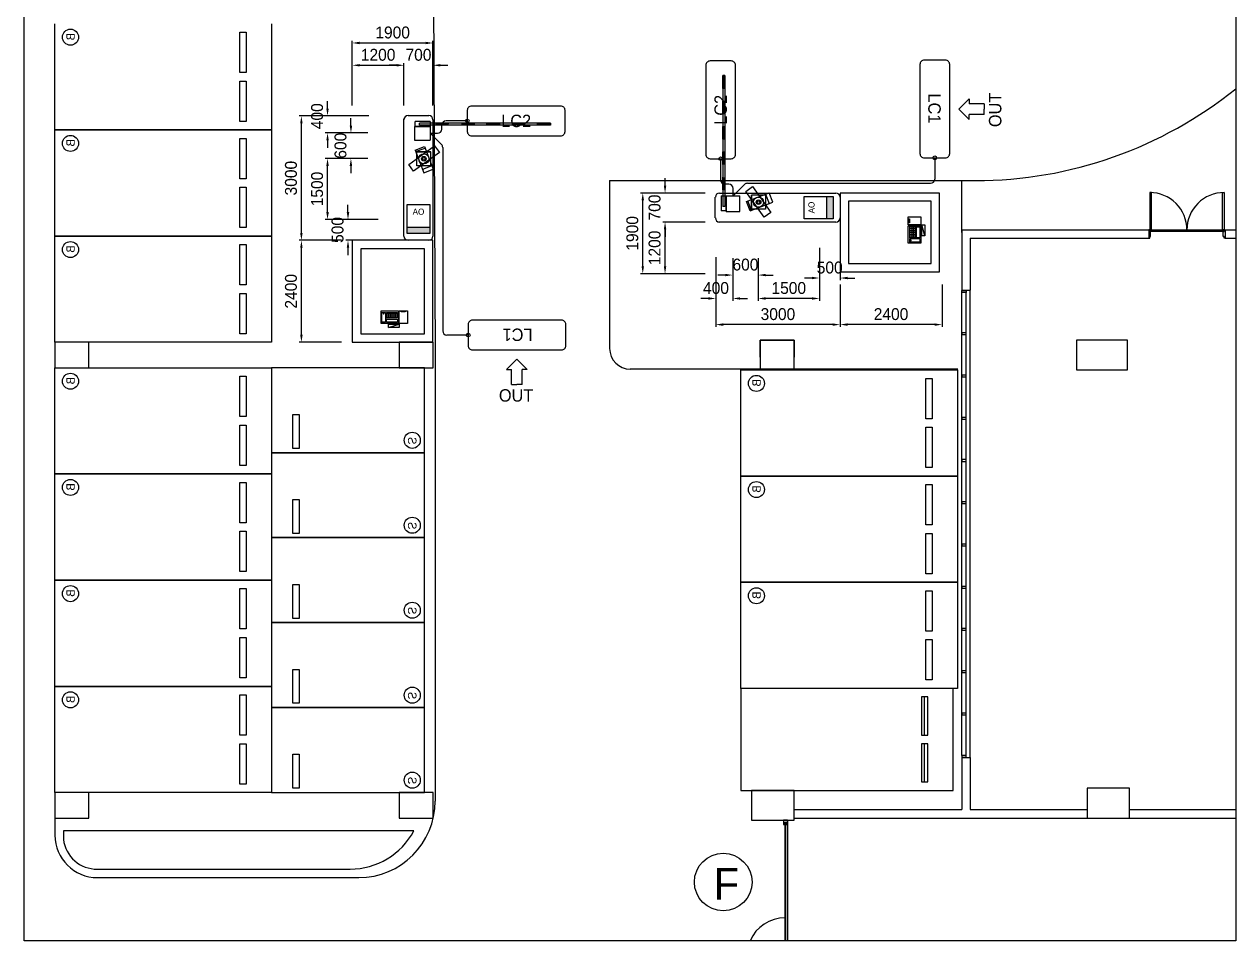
# Model space of a CAD drawing. Header units: millimetres. Extents: x 29838256 to 30236675, y -914750 to -833241.
# Drawn here: x 30164635 to 30193164, y -875244 to -853664 of the extents above; entities that cross this region are included whole.
import ezdxf
from ezdxf.enums import TextEntityAlignment as Align

# ---------------------------------------------------------------- set-up
doc = ezdxf.new("R2010")
doc.units = ezdxf.units.MM
doc.header["$LTSCALE"] = 600
doc.header["$MEASUREMENT"] = 0
doc.header["$PDSIZE"] = 1000
doc.linetypes.add('HIDDEN2', pattern=[4.7625, 3.175, -1.5875])
doc.layers.get('DEFPOINTS').update_dxf_attribs({"linetype": 'CONTINUOUS'})
for name, color, linetype in [('5', 5, 'CONTINUOUS'), ('e-plan', 9, 'CONTINUOUS'), ('E-SYM', 2, 'CONTINUOUS'), ('e-text-box', 7, 'CONTINUOUS'), ('e-wire', 4, 'CONTINUOUS'), ('ITS', 6, 'CONTINUOUS'), ('Parking-D', 1, 'CONTINUOUS'), ('parking-p', 7, 'CONTINUOUS'), ('Parking-S', 3, 'CONTINUOUS')]:
    doc.layers.add(name, color=color, linetype=linetype)
doc.styles.add('돋움', font='Dotum.TTF')
doc.dimstyles.new('PARKING', dxfattribs={"dimscale": 1.5, "dimtxt": 80, "dimasz": 50, "dimexe": 15, "dimexo": 10, "dimgap": 30, "dimtad": 1, "dimdec": 0, "dimzin": 0, "dimdsep": 46, "dimtxsty": '돋움', "dimcen": 0.09, "dimclrd": 1, "dimclre": 1, "dimclrt": 3, "dimadec": 0, "dimazin": 0, "dimtfac": 1, "dimtdec": 0, "dimtix": 1, "dimtofl": 0, "dimtmove": 0, "dimatfit": 3, "dimfxl": 1, "dimtolj": 1, "dimtzin": 0, "dimarcsym": 0})

# ---------------------------------------------------------------- blocks, each defined once
blk = doc.blocks.new('*D206')
at = {"layer": 'DEFPOINTS', "color": 0, "transparency": 16777216}
for p in [(30171162, -858752), (30172143, -858752), (30172143, -861152)]:
    blk.add_point(p, dxfattribs=at)
at = {"layer": 'Parking-D', "color": 1, "lineweight": -2, "transparency": 16777216}
for p, q in [((30172108, -858752), (30171109, -858752)), ((30171162, -860977), (30171162, -858927)), ((30172108, -861152), (30171109, -861152))]:
    blk.add_line(p, q, dxfattribs=at)
at = {"layer": 'Parking-D', "color": 1, "transparency": 16777216}
for points in [[(30171133, -858927), (30171191, -858927), (30171162, -858752)], [(30171133, -860977), (30171191, -860977), (30171162, -861152)]]:
    blk.add_solid(points, dxfattribs=at)
at = {"layer": 'Parking-D', "color": 3, "transparency": 16777216, "insert": (30170917, -859952), "char_height": 280, "attachment_point": 5, "rotation": 90, "style": '돋움'}
blk.add_mtext('\\A1;2400', dxfattribs=at)
blk = doc.blocks.new('*D207')
at = {"layer": 'DEFPOINTS', "color": 0, "transparency": 16777216}
for p in [(30174260, -854105), (30172360, -855087), (30174260, -855087)]:
    blk.add_point(p, dxfattribs=at)
at = {"layer": 'Parking-D', "color": 1, "lineweight": -2, "transparency": 16777216}
for p, q in [((30172360, -855052), (30172360, -854053)), ((30172535, -854105), (30174085, -854105)), ((30174260, -855052), (30174260, -854053))]:
    blk.add_line(p, q, dxfattribs=at)
at = {"layer": 'Parking-D', "color": 1, "transparency": 16777216}
for points in [[(30172535, -854076), (30172535, -854135), (30172360, -854105)], [(30174085, -854076), (30174085, -854135), (30174260, -854105)]]:
    blk.add_solid(points, dxfattribs=at)
at = {"layer": 'Parking-D', "color": 3, "transparency": 16777216, "insert": (30173310, -853860), "char_height": 280, "attachment_point": 5, "style": '돋움'}
blk.add_mtext('\\A1;1900', dxfattribs=at)
blk = doc.blocks.new('*D210')
at = {"layer": 'DEFPOINTS', "color": 0, "transparency": 16777216}
for p in [(30171777, -855824), (30172784, -855824), (30172759, -856224)]:
    blk.add_point(p, dxfattribs=at)
at = {"layer": 'Parking-D', "color": 1, "lineweight": -2, "transparency": 16777216}
for p, q in [((30171777, -855649), (30171777, -855474)), ((30172749, -855824), (30171725, -855824)), ((30172724, -856224), (30171725, -856224)), ((30171777, -856399), (30171777, -856574))]:
    blk.add_line(p, q, dxfattribs=at)
at = {"layer": 'Parking-D', "color": 1, "transparency": 16777216}
for points in [[(30171748, -855649), (30171806, -855649), (30171777, -855824)], [(30171748, -856399), (30171806, -856399), (30171777, -856224)]]:
    blk.add_solid(points, dxfattribs=at)
at = {"layer": 'Parking-D', "color": 3, "transparency": 16777216, "insert": (30171532, -855830), "char_height": 280, "attachment_point": 5, "rotation": 90, "style": '돋움'}
blk.add_mtext('\\A1;400', dxfattribs=at)
blk = doc.blocks.new('*D211')
at = {"layer": 'DEFPOINTS', "color": 0, "transparency": 16777216}
for p in [(30172328, -856224), (30172759, -856224), (30172759, -856824)]:
    blk.add_point(p, dxfattribs=at)
at = {"layer": 'Parking-D', "color": 1, "lineweight": -2, "transparency": 16777216}
for p, q in [((30172328, -856049), (30172328, -855874)), ((30172724, -856224), (30172276, -856224)), ((30172724, -856824), (30172276, -856824)), ((30172328, -856999), (30172328, -857174))]:
    blk.add_line(p, q, dxfattribs=at)
at = {"layer": 'Parking-D', "color": 1, "transparency": 16777216}
for points in [[(30172299, -856049), (30172357, -856049), (30172328, -856224)], [(30172299, -856999), (30172357, -856999), (30172328, -856824)]]:
    blk.add_solid(points, dxfattribs=at)
at = {"layer": 'Parking-D', "color": 3, "transparency": 16777216, "insert": (30172083, -856524), "char_height": 280, "attachment_point": 5, "rotation": 90, "style": '돋움'}
blk.add_mtext('\\A1;600', dxfattribs=at)
blk = doc.blocks.new('*D214')
at = {"layer": 'DEFPOINTS', "color": 0, "transparency": 16777216}
for p in [(30183846, -859755), (30186247, -859755), (30183846, -860736)]:
    blk.add_point(p, dxfattribs=at)
at = {"layer": 'Parking-D', "color": 1, "lineweight": -2, "transparency": 16777216}
for p, q in [((30183846, -859790), (30183846, -860789)), ((30186247, -859790), (30186247, -860789)), ((30186072, -860736), (30184021, -860736))]:
    blk.add_line(p, q, dxfattribs=at)
at = {"layer": 'Parking-D', "color": 1, "transparency": 16777216}
for points in [[(30184021, -860707), (30184021, -860765), (30183846, -860736)], [(30186072, -860707), (30186072, -860765), (30186247, -860736)]]:
    blk.add_solid(points, dxfattribs=at)
at = {"layer": 'Parking-D', "color": 3, "transparency": 16777216, "insert": (30185046, -860491), "char_height": 280, "attachment_point": 5, "style": '돋움'}
blk.add_mtext('\\A1;2400', dxfattribs=at)
blk = doc.blocks.new('*D215')
at = {"layer": 'DEFPOINTS', "color": 0, "transparency": 16777216}
for p in [(30179200, -857638), (30180181, -857638), (30180181, -859538)]:
    blk.add_point(p, dxfattribs=at)
at = {"layer": 'Parking-D', "color": 1, "lineweight": -2, "transparency": 16777216}
for p, q in [((30180146, -857638), (30179147, -857638)), ((30179200, -859363), (30179200, -857813)), ((30180146, -859538), (30179147, -859538))]:
    blk.add_line(p, q, dxfattribs=at)
at = {"layer": 'Parking-D', "color": 1, "transparency": 16777216}
for points in [[(30179171, -857813), (30179229, -857813), (30179200, -857638)], [(30179171, -859363), (30179229, -859363), (30179200, -859538)]]:
    blk.add_solid(points, dxfattribs=at)
at = {"layer": 'Parking-D', "color": 3, "transparency": 16777216, "insert": (30178955, -858588), "char_height": 280, "attachment_point": 5, "rotation": 90, "style": '돋움'}
blk.add_mtext('\\A1;1900', dxfattribs=at)
blk = doc.blocks.new('*D218')
at = {"layer": 'DEFPOINTS', "color": 0, "transparency": 16777216}
for p in [(30180918, -859114), (30181318, -859139), (30180918, -860121)]:
    blk.add_point(p, dxfattribs=at)
at = {"layer": 'Parking-D', "color": 1, "lineweight": -2, "transparency": 16777216}
for p, q in [((30180918, -859149), (30180918, -860174)), ((30181318, -859174), (30181318, -860174)), ((30180743, -860121), (30180568, -860121)), ((30181493, -860121), (30181668, -860121))]:
    blk.add_line(p, q, dxfattribs=at)
at = {"layer": 'Parking-D', "color": 1, "transparency": 16777216}
for points in [[(30180743, -860092), (30180743, -860150), (30180918, -860121)], [(30181493, -860092), (30181493, -860150), (30181318, -860121)]]:
    blk.add_solid(points, dxfattribs=at)
at = {"layer": 'Parking-D', "color": 3, "transparency": 16777216, "insert": (30180924, -859876), "char_height": 280, "attachment_point": 5, "style": '돋움'}
blk.add_mtext('\\A1;400', dxfattribs=at)
blk = doc.blocks.new('*D219')
at = {"layer": 'DEFPOINTS', "color": 0, "transparency": 16777216}
for p in [(30181318, -859139), (30181919, -859139), (30181318, -859570)]:
    blk.add_point(p, dxfattribs=at)
at = {"layer": 'Parking-D', "color": 1, "lineweight": -2, "transparency": 16777216}
for p, q in [((30181318, -859174), (30181318, -859622)), ((30181919, -859174), (30181919, -859622)), ((30181143, -859570), (30180968, -859570)), ((30182094, -859570), (30182269, -859570))]:
    blk.add_line(p, q, dxfattribs=at)
at = {"layer": 'Parking-D', "color": 1, "transparency": 16777216}
for points in [[(30181143, -859541), (30181143, -859599), (30181318, -859570)], [(30182094, -859541), (30182094, -859599), (30181919, -859570)]]:
    blk.add_solid(points, dxfattribs=at)
at = {"layer": 'Parking-D', "color": 3, "transparency": 16777216, "insert": (30181618, -859325), "char_height": 280, "attachment_point": 5, "style": '돋움'}
blk.add_mtext('\\A1;600', dxfattribs=at)

msp = doc.modelspace()

# ---------------------------------------------------------------- hatches: boundary and pattern name
at = {"layer": '5', "ltscale": 2}
h = msp.add_hatch(color=255, dxfattribs=at)
h.dxf.hatch_style = 1
h.paths.add_polyline_path([(30183535.9, -858243.1), (30183686.5, -858243.1), (30183686.5, -857716.1), (30183535.9, -857716.1)])
h = msp.add_hatch(color=255, dxfattribs=at)
h.dxf.hatch_style = 1
h.paths.add_polyline_path([(30173655.2, -858441.5), (30173655.2, -858592.1), (30174182.2, -858592.1), (30174182.2, -858441.5)])

# ---------------------------------------------------------------- linework, layer by layer
at = {"layer": 'e-plan'}
for p, q in [((30174260.6, -851150.6), (30174310.5, -861452.3)), ((30165359, -856151.4), (30165359, -853651)), ((30169709.7, -854801.2), (30169709.7, -853851.1)), ((30169709.7, -853851.1), (30169859.7, -853851.1)), ((30169859.7, -853851.1), (30169859.7, -854801.2)), ((30170459.8, -853651), (30170459.8, -856151.4)), ((30193163.6, -854403.2), (30193163.6, -872154.1)), ((30169859.7, -854801.2), (30169709.7, -854801.2)), ((30169709.7, -855951.4), (30169709.7, -855001.3)), ((30169709.7, -855001.3), (30169859.7, -855001.3)), ((30169859.7, -855001.3), (30169859.7, -855951.4)), ((30173676.9, -855814.3), (30174160.4, -855814.3)), ((30169859.7, -855951.4), (30169709.7, -855951.4)), ((30173576.9, -858651.9), (30173576.9, -855893.7)), ((30174260.4, -855914.3), (30174260.4, -858651.9)), ((30165359, -858651.9), (30165359, -856151.4)), ((30165359, -856151.4), (30170459.8, -856151.4)), ((30170459.8, -856151.4), (30165359, -856151.4)), ((30169709.7, -857301.6), (30169709.7, -856351.5)), ((30169709.7, -856351.5), (30169859.7, -856351.5)), ((30169859.7, -856351.5), (30169859.7, -857301.6)), ((30170459.8, -856151.4), (30170459.8, -858651.9)), ((30169859.7, -857301.6), (30169709.7, -857301.6)), ((30169709.7, -858451.8), (30169709.7, -857501.7)), ((30169709.7, -857501.7), (30169859.7, -857501.7)), ((30169859.7, -857501.7), (30169859.7, -858451.8)), ((30178419.1, -857345), (30178419.1, -861297.5)), ((30178419.1, -857345), (30187036.5, -857345)), ((30186712.5, -858564.9), (30186712.5, -857345)), ((30180908.6, -858221.4), (30180908.6, -857737.8)), ((30181008.7, -857637.8), (30183746.2, -857637.8)), ((30183846.3, -857737.8), (30183846.3, -858221.4)), ((30191138.3, -857626.7), (30191138.3, -858501.8)), ((30191178.3, -857626.7), (30191138.3, -857626.7)), ((30191178.3, -858501.8), (30191178.3, -857626.7)), ((30192848.5, -858501.8), (30192848.5, -857626.7)), ((30192848.5, -857626.7), (30192888.5, -857626.7)), ((30192888.5, -857626.7), (30192888.5, -858501.8)), ((30183746.2, -858321.4), (30180988.1, -858321.4)), ((30165359, -861152.3), (30165359, -858651.9)), ((30165359, -858651.9), (30170459.8, -858651.9)), ((30170459.8, -858651.9), (30165359, -858651.9)), ((30169859.7, -858451.8), (30169709.7, -858451.8)), ((30170459.8, -858651.9), (30170459.8, -861152.3)), ((30186712.5, -858501.8), (30191113.3, -858501.8)), ((30186712.5, -858501.8), (30186712.5, -859927.1)), ((30186912.6, -858701.9), (30186912.6, -859927.1)), ((30186912.6, -858701.9), (30191113.3, -858701.9)), ((30191113.3, -858501.8), (30191113.3, -858701.9)), ((30191138.3, -858501.8), (30191113.3, -858501.8)), ((30191113.3, -858501.8), (30191113.3, -858701.9)), ((30191113.3, -858701.9), (30191138.3, -858701.9)), ((30191138.3, -858501.8), (30192888.5, -858501.8)), ((30191138.3, -858501.8), (30191178.3, -858501.8)), ((30191138.3, -858541.8), (30191138.3, -858501.8)), ((30191158.3, -858541.8), (30191138.3, -858541.8)), ((30191138.3, -858701.9), (30191138.3, -858661.9)), ((30191138.3, -858661.9), (30191158.3, -858661.9)), ((30192868.5, -858541.8), (30191158.3, -858541.8)), ((30191158.3, -858661.9), (30191158.3, -858541.8)), ((30192888.5, -858501.8), (30192848.5, -858501.8)), ((30192868.5, -858661.9), (30192868.5, -858541.8)), ((30192868.5, -858541.8), (30192888.5, -858541.8)), ((30192888.5, -858661.9), (30192868.5, -858661.9)), ((30192888.5, -858541.8), (30192888.5, -858501.8)), ((30192888.5, -858501.8), (30192913.6, -858501.8)), ((30192888.5, -858701.9), (30192888.5, -858661.9)), ((30192913.6, -858701.9), (30192888.5, -858701.9)), ((30192913.6, -858501.8), (30193163.6, -858501.8)), ((30192913.6, -858501.8), (30192913.6, -858701.9)), ((30192913.6, -858501.8), (30192913.6, -858701.9)), ((30192913.6, -858701.9), (30193163.6, -858701.9)), ((30169709.7, -859802.1), (30169709.7, -858851.9)), ((30169709.7, -858851.9), (30169859.7, -858851.9)), ((30169859.7, -858851.9), (30169859.7, -859802.1)), ((30174160.4, -858751.9), (30173860.4, -858751.9)), ((30169859.7, -859802.1), (30169709.7, -859802.1)), ((30169709.7, -860952.2), (30169709.7, -860002.1)), ((30169709.7, -860002.1), (30169859.7, -860002.1)), ((30169859.7, -860002.1), (30169859.7, -860952.2)), ((30186712.5, -859927.1), (30186912.6, -859927.1)), ((30186712.5, -859977.1), (30186712.5, -859937.1)), ((30186712.5, -859937.1), (30186812.5, -859937.1)), ((30186712.5, -870878.9), (30186712.5, -859977.1)), ((30186812.5, -859977.1), (30186712.5, -859977.1)), ((30186812.5, -859937.1), (30186812.5, -859977.1)), ((30186812.5, -870878.9), (30186812.5, -859977.1)), ((30186912.6, -870928.9), (30186912.6, -859927.1)), ((30169859.7, -860952.2), (30169709.7, -860952.2)), ((30186712.5, -860931.8), (30186712.5, -860971.8)), ((30186812.5, -860931.8), (30186712.5, -860931.8)), ((30186712.5, -860971.8), (30186812.5, -860971.8)), ((30186812.5, -860971.8), (30186812.5, -860931.8)), ((30170459.8, -861152.3), (30165359, -861152.3)), ((30181961.7, -861502.4), (30181961.7, -861102.3)), ((30181961.7, -861102.3), (30182761.9, -861102.3)), ((30182761.9, -861102.3), (30181961.7, -861102.3)), ((30181961.7, -861102.3), (30181961.7, -861802.4)), ((30182761.9, -861102.3), (30182761.9, -861502.4)), ((30182761.9, -861802.4), (30182761.9, -861102.3)), ((30190613.2, -861102.3), (30189413, -861102.3)), ((30189413, -861102.3), (30189413, -861802.4)), ((30190613.2, -861802.4), (30190613.2, -861102.3)), ((30174310.5, -861452.3), (30174310.5, -871957)), ((30165359, -864252.8), (30165359, -861752.4)), ((30165359, -861752.4), (30170459.8, -861752.4)), ((30174060.4, -861752.4), (30170459.8, -861752.4)), ((30170459.8, -861752.4), (30170459.8, -863752.7)), ((30170459.8, -861752.4), (30170459.8, -864252.8)), ((30174060.4, -863752.7), (30174060.4, -861752.4)), ((30186616.7, -861785.4), (30178907.1, -861785.4)), ((30181511.7, -864302.8), (30181511.7, -861802.4)), ((30181511.7, -861802.4), (30186612.5, -861802.4)), ((30181961.7, -861802.4), (30182761.9, -861802.4)), ((30186612.5, -861802.4), (30186612.5, -864302.8)), ((30189413, -861802.4), (30190613.2, -861802.4)), ((30169709.7, -862902.6), (30169709.7, -861952.4)), ((30169709.7, -861952.4), (30169859.7, -861952.4)), ((30169859.7, -861952.4), (30169859.7, -862902.6)), ((30185862.4, -862952.6), (30185862.4, -862002.4)), ((30185862.4, -862002.4), (30186012.4, -862002.4)), ((30186012.4, -862002.4), (30186012.4, -862952.6)), ((30186712.5, -861926.5), (30186712.5, -861966.5)), ((30186812.5, -861926.5), (30186712.5, -861926.5)), ((30186712.5, -861966.5), (30186812.5, -861966.5)), ((30186812.5, -861966.5), (30186812.5, -861926.5)), ((30169859.7, -862902.6), (30169709.7, -862902.6)), ((30170959.9, -862852.6), (30171109.9, -862852.6)), ((30170959.9, -863652.7), (30170959.9, -862852.6)), ((30171109.9, -862852.6), (30171109.9, -863652.7)), ((30186012.4, -862952.6), (30185862.4, -862952.6)), ((30186712.5, -862921.2), (30186712.5, -862961.2)), ((30186812.5, -862921.2), (30186712.5, -862921.2)), ((30186712.5, -862961.2), (30186812.5, -862961.2)), ((30186812.5, -862961.2), (30186812.5, -862921.2)), ((30169709.7, -864052.8), (30169709.7, -863102.6)), ((30169709.7, -863102.6), (30169859.7, -863102.6)), ((30169859.7, -863102.6), (30169859.7, -864052.8)), ((30185862.4, -864102.8), (30185862.4, -863152.6)), ((30185862.4, -863152.6), (30186012.4, -863152.6)), ((30186012.4, -863152.6), (30186012.4, -864102.8)), ((30170459.8, -863752.7), (30174060.4, -863752.7)), ((30174060.4, -863752.7), (30170459.8, -863752.7)), ((30170459.8, -863752.7), (30170459.8, -865753)), ((30171109.9, -863652.7), (30170959.9, -863652.7)), ((30174060.4, -865753), (30174060.4, -863752.7)), ((30169859.7, -864052.8), (30169709.7, -864052.8)), ((30186012.4, -864102.8), (30185862.4, -864102.8)), ((30186712.5, -863915.9), (30186712.5, -863955.9)), ((30186812.5, -863915.9), (30186712.5, -863915.9)), ((30186712.5, -863955.9), (30186812.5, -863955.9)), ((30186812.5, -863955.9), (30186812.5, -863915.9)), ((30165359, -866753.2), (30165359, -864252.8)), ((30165359, -864252.8), (30170459.8, -864252.8)), ((30170459.8, -864252.8), (30165359, -864252.8)), ((30170459.8, -864252.8), (30170459.8, -866753.2)), ((30181511.7, -866803.2), (30181511.7, -864302.8)), ((30181511.7, -864302.8), (30186612.5, -864302.8)), ((30186612.5, -864302.8), (30181511.7, -864302.8)), ((30186612.5, -864302.8), (30186612.5, -866803.2)), ((30169709.7, -865403), (30169709.7, -864452.8)), ((30169709.7, -864452.8), (30169859.7, -864452.8)), ((30169859.7, -864452.8), (30169859.7, -865403)), ((30185862.4, -865453), (30185862.4, -864502.9)), ((30185862.4, -864502.9), (30186012.4, -864502.9)), ((30186012.4, -864502.9), (30186012.4, -865453)), ((30170959.9, -864852.9), (30171109.9, -864852.9)), ((30170959.9, -865653), (30170959.9, -864852.9)), ((30171109.9, -864852.9), (30171109.9, -865653)), ((30186712.5, -864910.7), (30186712.5, -864950.7)), ((30186812.5, -864910.7), (30186712.5, -864910.7)), ((30186712.5, -864950.7), (30186812.5, -864950.7)), ((30186812.5, -864950.7), (30186812.5, -864910.7)), ((30169859.7, -865403), (30169709.7, -865403)), ((30186012.4, -865453), (30185862.4, -865453)), ((30169709.7, -866553.2), (30169709.7, -865603)), ((30169709.7, -865603), (30169859.7, -865603)), ((30169859.7, -865603), (30169859.7, -866553.2)), ((30170459.8, -865753), (30174060.4, -865753)), ((30174060.4, -865753), (30170459.8, -865753)), ((30170459.8, -865753), (30170459.8, -867753.4)), ((30171109.9, -865653), (30170959.9, -865653)), ((30174060.4, -867753.4), (30174060.4, -865753)), ((30185862.4, -866603.2), (30185862.4, -865653)), ((30185862.4, -865653), (30186012.4, -865653)), ((30186012.4, -865653), (30186012.4, -866603.2)), ((30186712.5, -865905.4), (30186712.5, -865945.4)), ((30186812.5, -865905.4), (30186712.5, -865905.4)), ((30186712.5, -865945.4), (30186812.5, -865945.4)), ((30186812.5, -865945.4), (30186812.5, -865905.4)), ((30169859.7, -866553.2), (30169709.7, -866553.2)), ((30186012.4, -866603.2), (30185862.4, -866603.2)), ((30165359, -869253.6), (30165359, -866753.2)), ((30165359, -866753.2), (30170459.8, -866753.2)), ((30170459.8, -866753.2), (30165359, -866753.2)), ((30169709.7, -867903.4), (30169709.7, -866953.2)), ((30169709.7, -866953.2), (30169859.7, -866953.2)), ((30169859.7, -866953.2), (30169859.7, -867903.4)), ((30170459.8, -866753.2), (30170459.8, -869253.6)), ((30170959.9, -866853.2), (30171109.9, -866853.2)), ((30170959.9, -867653.4), (30170959.9, -866853.2)), ((30171109.9, -866853.2), (30171109.9, -867653.4)), ((30181511.7, -869303.7), (30181511.7, -866803.2)), ((30181511.7, -866803.2), (30186612.5, -866803.2)), ((30186612.5, -866803.2), (30181511.7, -866803.2)), ((30186612.5, -866803.2), (30186612.5, -869303.7)), ((30186712.5, -866900.1), (30186712.5, -866940.1)), ((30186812.5, -866900.1), (30186712.5, -866900.1)), ((30186712.5, -866940.1), (30186812.5, -866940.1)), ((30186812.5, -866940.1), (30186812.5, -866900.1)), ((30185862.4, -867953.4), (30185862.4, -867003.3)), ((30185862.4, -867003.3), (30186012.4, -867003.3)), ((30186012.4, -867003.3), (30186012.4, -867953.4)), ((30170459.8, -867753.4), (30174060.4, -867753.4)), ((30174060.4, -867753.4), (30170459.8, -867753.4)), ((30170459.8, -867753.4), (30170459.8, -869753.7)), ((30171109.9, -867653.4), (30170959.9, -867653.4)), ((30174060.4, -869753.7), (30174060.4, -867753.4)), ((30169859.7, -867903.4), (30169709.7, -867903.4)), ((30169709.7, -869053.6), (30169709.7, -868103.4)), ((30169709.7, -868103.4), (30169859.7, -868103.4)), ((30169859.7, -868103.4), (30169859.7, -869053.6)), ((30186012.4, -867953.4), (30185862.4, -867953.4)), ((30186712.5, -867894.8), (30186712.5, -867934.8)), ((30186812.5, -867894.8), (30186712.5, -867894.8)), ((30186712.5, -867934.8), (30186812.5, -867934.8)), ((30186812.5, -867934.8), (30186812.5, -867894.8)), ((30185862.4, -869103.6), (30185862.4, -868153.5)), ((30185862.4, -868153.5), (30186012.4, -868153.5)), ((30186012.4, -868153.5), (30186012.4, -869103.6)), ((30170959.9, -868853.6), (30171109.9, -868853.6)), ((30170959.9, -869653.7), (30170959.9, -868853.6)), ((30171109.9, -868853.6), (30171109.9, -869653.7)), ((30186712.5, -868889.5), (30186712.5, -868929.5)), ((30186812.5, -868889.5), (30186712.5, -868889.5)), ((30186712.5, -868929.5), (30186812.5, -868929.5)), ((30186812.5, -868929.5), (30186812.5, -868889.5)), ((30165359, -871754), (30165359, -869253.6)), ((30165359, -869253.6), (30170459.8, -869253.6)), ((30170459.8, -869253.6), (30165359, -869253.6)), ((30169859.7, -869053.6), (30169709.7, -869053.6)), ((30170459.8, -869253.6), (30170459.8, -871754)), ((30186012.4, -869103.6), (30185862.4, -869103.6)), ((30169709.7, -870403.8), (30169709.7, -869453.7)), ((30169709.7, -869453.7), (30169859.7, -869453.7)), ((30169859.7, -869453.7), (30169859.7, -870403.8)), ((30186612.5, -869303.7), (30181511.7, -869303.7)), ((30186512.5, -869303.7), (30181511.7, -869303.7)), ((30181511.7, -869303.7), (30181511.7, -871704.1)), ((30185912.4, -869503.7), (30185762.4, -869503.7)), ((30185762.4, -869503.7), (30185762.4, -870403.8)), ((30185837.4, -870403.8), (30185837.4, -869503.7)), ((30185912.4, -870403.8), (30185912.4, -869503.7)), ((30186512.5, -871704.1), (30186512.5, -869303.7)), ((30170459.8, -869753.7), (30174060.4, -869753.7)), ((30174060.4, -869753.7), (30170459.8, -869753.7)), ((30170459.8, -869753.7), (30170459.8, -871754)), ((30171109.9, -869653.7), (30170959.9, -869653.7)), ((30174060.4, -871754), (30174060.4, -869753.7)), ((30186712.5, -869884.2), (30186712.5, -869924.2)), ((30186812.5, -869884.2), (30186712.5, -869884.2)), ((30186712.5, -869924.2), (30186812.5, -869924.2)), ((30186812.5, -869924.2), (30186812.5, -869884.2)), ((30169859.7, -870403.8), (30169709.7, -870403.8)), ((30185762.4, -870403.8), (30185912.4, -870403.8)), ((30169709.7, -871554), (30169709.7, -870603.8)), ((30169709.7, -870603.8), (30169859.7, -870603.8)), ((30169859.7, -870603.8), (30169859.7, -871554)), ((30185912.4, -870603.9), (30185762.4, -870603.9)), ((30185762.4, -870603.9), (30185762.4, -871504)), ((30185837.4, -871504), (30185837.4, -870603.9)), ((30185912.4, -871504), (30185912.4, -870603.9)), ((30170959.9, -870853.9), (30171109.9, -870853.9)), ((30170959.9, -871654), (30170959.9, -870853.9)), ((30171109.9, -870853.9), (30171109.9, -871654)), ((30186712.5, -870878.9), (30186712.5, -870918.9)), ((30186812.5, -870878.9), (30186712.5, -870878.9)), ((30186712.5, -870918.9), (30186812.5, -870918.9)), ((30186712.5, -870928.9), (30186912.6, -870928.9)), ((30186712.5, -870928.9), (30186712.5, -872154.1)), ((30186812.5, -870918.9), (30186812.5, -870878.9)), ((30186912.6, -870928.9), (30186912.6, -872154.1)), ((30185762.4, -871504), (30185912.4, -871504)), ((30170459.8, -871754), (30165359, -871754)), ((30169859.7, -871554), (30169709.7, -871554)), ((30170459.8, -871754), (30174060.4, -871754)), ((30171109.9, -871654), (30170959.9, -871654)), ((30181511.7, -871704.1), (30186512.5, -871704.1)), ((30182761.9, -871704.1), (30181761.7, -871704.1)), ((30181761.7, -871704.1), (30181761.7, -872404.2)), ((30182761.9, -872404.2), (30182761.9, -871704.1)), ((30190663.2, -871654), (30189663, -871654)), ((30189663, -871654), (30189663, -872354.2)), ((30190663.2, -872354.2), (30190663.2, -871654)), ((30165359, -872354.1), (30165359, -872757.1)), ((30182761.9, -872154.1), (30186712.5, -872154.1)), ((30182761.9, -872354.2), (30189663, -872354.2)), ((30186912.6, -872154.1), (30189663, -872154.1)), ((30189663, -872354.2), (30190663.2, -872354.2)), ((30190663.2, -872154.1), (30193163.6, -872154.1)), ((30190663.2, -872354.2), (30193163.6, -872354.2)), ((30173810.4, -872654.2), (30165559, -872654.2)), ((30165559, -872654.2), (30165559, -872857.1)), ((30173810.4, -872657.1), (30173810.4, -872654.2)), ((30181761.7, -872404.2), (30182761.9, -872404.2)), ((30182611.8, -872404.2), (30182511.8, -872404.2)), ((30182511.8, -872404.2), (30182511.8, -872504.2)), ((30182511.8, -872504.2), (30182546.8, -872504.2)), ((30182546.8, -872504.2), (30182546.8, -872454.2)), ((30182546.8, -872454.2), (30182576.8, -872454.2)), ((30182551.8, -875244.4), (30182551.8, -872454.2)), ((30182571.8, -875244.4), (30182571.8, -872454.2)), ((30182576.8, -872454.2), (30182576.8, -872504.2)), ((30182576.8, -872504.2), (30182611.8, -872504.2)), ((30182611.8, -872404.2), (30182611.8, -875244.4)), ((30182611.8, -872504.2), (30182611.8, -872404.2)), ((30166359.1, -873557.2), (30172310.2, -873557.2)), ((30166359.1, -873757.3), (30172510.2, -873757.3))]:
    msp.add_line(p, q, dxfattribs=at)
at = {"layer": 'e-plan', "ltscale": 0.5}
for p, q in [((30186188.4, -857637.8), (30183846.3, -857637.8)), ((30183846.3, -857637.8), (30183846.3, -859492)), ((30185993.3, -857833), (30184041.4, -857833)), ((30184041.4, -857833), (30184041.4, -859296.8)), ((30185993.3, -859296.8), (30185993.3, -857833)), ((30186188.4, -859492), (30186188.4, -857637.8)), ((30174260.4, -858751.9), (30172360.1, -858751.9)), ((30172360.1, -858751.9), (30172360.1, -861152.3)), ((30174060.4, -858951.9), (30172560.2, -858951.9)), ((30172560.2, -858951.9), (30172560.2, -860952.2)), ((30174060.4, -860952.2), (30174060.4, -858951.9)), ((30174260.4, -861152.3), (30174260.4, -858751.9)), ((30183846.3, -859492), (30186188.4, -859492)), ((30184041.4, -859296.8), (30185993.3, -859296.8)), ((30172560.2, -860952.2), (30174060.4, -860952.2)), ((30166159.1, -861152.3), (30165359, -861152.3)), ((30165359, -861152.3), (30165359, -861752.4)), ((30166159.1, -861752.4), (30166159.1, -861152.3)), ((30172360.1, -861152.3), (30174260.4, -861152.3)), ((30174260.5, -861152.3), (30173460.3, -861152.3)), ((30173460.3, -861152.3), (30173460.3, -861752.4)), ((30174260.5, -861752.4), (30174260.5, -861152.3)), ((30165359, -861752.4), (30166159.1, -861752.4)), ((30173460.3, -861752.4), (30174260.5, -861752.4)), ((30166159.1, -871754.1), (30165359, -871754.1)), ((30165359, -871754.1), (30165359, -872354.2)), ((30166159.1, -872354.2), (30166159.1, -871754.1)), ((30174260.5, -871754.1), (30173460.3, -871754.1)), ((30173460.3, -871754.1), (30173460.3, -872354.2)), ((30174260.5, -872354.2), (30174260.5, -871754.1)), ((30165359, -872354.2), (30166159.1, -872354.2)), ((30173460.3, -872354.2), (30174260.5, -872354.2))]:
    msp.add_line(p, q, dxfattribs=at)
at = {"layer": 'e-plan'}
for centre in [(30165724.3, -853969), (30165724.3, -856469.4), (30165724.3, -858969.8), (30165724.3, -862070.3), (30181877, -862120.4), (30165724.3, -864570.7), (30181877, -864620.8), (30165724.3, -867071.2), (30181877, -867121.2), (30165724.3, -869571.6)]:
    msp.add_circle(centre, 189.2, dxfattribs=at)
at = {"layer": 'e-plan', "lineweight": -3}
for centre in [(30173772.4, -863460.7), (30173772.4, -865461), (30173772.4, -867461.4), (30173772.4, -869461.7), (30173772.4, -871462)]:
    msp.add_circle(centre, 189.2, dxfattribs=at)
at = {"layer": 'e-plan', "ltscale": 10}
msp.add_circle((30181094.4, -873862), 678.5, dxfattribs=at)
at = {"layer": 'e-plan'}
for centre, radius, start, end in [((30187036.5, -847586), 9759, 270, 308.89085), ((30173676.9, -855914.3), 100, 90, 180), ((30174160.4, -855914.3), 100, 0, 90), ((30181008.7, -857737.8), 100, 90, 180), ((30183746.2, -857737.8), 100, 0, 90), ((30191138.3, -858501.8), 875.1, 359.99988, 90.00003), ((30192888.5, -858501.8), 875.1, 89.99997, 180.00012), ((30181008.7, -858221.4), 100, 180, 270), ((30183746.2, -858221.4), 100, 270, 0), ((30173676.9, -858651.9), 100, 180, 270), ((30174160.4, -858651.9), 100, 270, 0), ((30178907.1, -861297.5), 488, 180, 270), ((30172510.2, -871957), 1800.3, 270, 0), ((30172310.2, -871856.9), 1700.3, 270, 331.92558), ((30166359.1, -872757.1), 1000.2, 180, 270), ((30166345.3, -872765.8), 791.6, 186.62652, 271.00162), ((30182551.8, -875604.7), 900.1, 90, 156.40577)]:
    msp.add_arc(centre, radius, start, end, dxfattribs=at)
at = {"layer": 'E-SYM'}
for points in [[(30181284.2, -854529.2), (30180784.1, -854529.2, 0.4142136), (30180684.1, -854629.2), (30180684.1, -856729.5, 0.4142136), (30180784.1, -856829.5), (30181284.2, -856829.5, 0.4142136), (30181384.2, -856729.5), (30181384.2, -854629.2, 0.4142136)], [(30186327, -854509.2), (30185827, -854509.2, 0.4142136), (30185726.9, -854609.2), (30185726.9, -856709.5, 0.4142136), (30185827, -856809.5), (30186327, -856809.5, 0.4142136), (30186427.1, -856709.5), (30186427.1, -854609.2, 0.4142136)], [(30177369.1, -856189.8), (30177369.1, -855689.8, 0.4142136), (30177269.1, -855589.7), (30175168.7, -855589.7, 0.4142136), (30175068.7, -855689.8), (30175068.7, -856189.8, 0.4142136), (30175168.7, -856289.9), (30177269.1, -856289.9, 0.4142136)], [(30177389.1, -861232.7), (30177389.1, -860732.6, 0.4142136), (30177289.1, -860632.6), (30175188.7, -860632.6, 0.4142136), (30175088.7, -860732.6), (30175088.7, -861232.7, 0.4142136), (30175188.7, -861332.7), (30177289.1, -861332.7, 0.4142136)]]:
    msp.add_lwpolyline(points, format="xyb", close=True, dxfattribs=at)
at = {"layer": 'e-text-box'}
msp.add_lwpolyline([(30164635, -836099.7), (30193163.6, -836099.7), (30193163.6, -875244.4), (30164635, -875244.4)], close=True, dxfattribs=at)
at = {"layer": 'e-wire'}
for p, q in [((30174469.4, -856131.8), (30174469.4, -856039.8)), ((30175068.7, -855939.8), (30174569.4, -855939.8)), ((30174194.1, -856231.8), (30174369.4, -856231.8)), ((30174194.1, -856231.8), (30174460.1, -856497.8)), ((30174489.4, -856568.6), (30174489.4, -860882.6)), ((30181034.2, -856829.5), (30181034.2, -857328.8)), ((30186077, -856809.5), (30186077, -857308.8)), ((30181226.2, -857428.8), (30181134.2, -857428.8)), ((30181326.2, -857704.1), (30181592.2, -857438.1)), ((30181326.2, -857704.1), (30181326.2, -857528.8)), ((30181662.9, -857408.8), (30185977, -857408.8)), ((30175088.7, -860982.6), (30174589.4, -860982.6))]:
    msp.add_line(p, q, dxfattribs=at)
for centre in [(30175068.7, -855939.8), (30181034.2, -856829.5), (30186077, -856809.5), (30175088.7, -860982.6)]:
    msp.add_circle(centre, 43.4, dxfattribs=at)
for centre, start, end in [((30174369.4, -856131.8), 270, 0), ((30174569.4, -856039.8), 90, 180), ((30174389.4, -856568.6), 0, 45), ((30181134.2, -857328.8), 180, 270), ((30181226.2, -857528.8), 0, 90), ((30181662.9, -857508.8), 90, 135), ((30185977, -857308.8), 270, 0), ((30174589.4, -860882.6), 180, 270)]:
    msp.add_arc(centre, 100, start, end, dxfattribs=at)
at = {"layer": 'ITS', "color": 2, "lineweight": -3}
for p, q in [((30183003.3, -857716.1), (30183686.5, -857716.1)), ((30183003.3, -858243.1), (30183003.3, -857716.1)), ((30183535.9, -858243.1), (30183535.9, -857716.1)), ((30183686.5, -857716.1), (30183686.5, -858243.1)), ((30173655.2, -858592.1), (30173655.2, -857908.9)), ((30173655.2, -857908.9), (30174182.2, -857908.9)), ((30174182.2, -857908.9), (30174182.2, -858592.1)), ((30183686.5, -858243.1), (30183003.3, -858243.1)), ((30173655.2, -858441.5), (30174182.2, -858441.5)), ((30174182.2, -858592.1), (30173655.2, -858592.1))]:
    msp.add_line(p, q, dxfattribs=at)
at = {"layer": 'Parking-D', "color": 1}
for p, q in [((30172360.1, -855576.5), (30172360.1, -854577.4)), ((30172535.1, -854629.9), (30173401.9, -854629.9)), ((30173401.9, -854629.9), (30173226.9, -854629.9)), ((30173576.9, -855576.5), (30173576.9, -854577.4)), ((30173576.9, -855576.5), (30173576.9, -854577.4)), ((30174260.4, -855576.5), (30174260.4, -854577.4)), ((30174435.4, -854629.9), (30174610.4, -854629.9)), ((30172108.5, -855824), (30171109.4, -855824)), ((30171161.9, -858576.9), (30171161.9, -855999)), ((30172723.8, -856824.2), (30171724.7, -856824.2)), ((30171777.2, -858088.5), (30171777.2, -856999.2)), ((30179724.3, -857462.8), (30179724.3, -857287.8)), ((30180670.9, -857637.8), (30179671.8, -857637.8)), ((30172258.9, -858088.5), (30172258.9, -857913.5)), ((30172970.1, -858263.5), (30171724.7, -858263.5)), ((30172970.1, -858263.5), (30172206.4, -858263.5)), ((30180670.9, -858321.4), (30179671.8, -858321.4)), ((30180670.9, -858321.4), (30179671.8, -858321.4)), ((30179724.3, -858496.4), (30179724.3, -858671.4)), ((30179724.3, -859363.1), (30179724.3, -858496.4)), ((30172108.5, -858751.9), (30171109.4, -858751.9)), ((30172970.1, -858751.9), (30172206.4, -858751.9)), ((30172258.9, -858926.9), (30172258.9, -859101.9)), ((30183357.8, -858928.1), (30183357.8, -860173.5)), ((30183357.8, -858928.1), (30183357.8, -859691.9)), ((30183846.3, -858928.1), (30183846.3, -859691.9)), ((30181918.5, -859174.5), (30181918.5, -860173.5)), ((30180670.9, -859538.1), (30179671.8, -859538.1)), ((30180918.4, -859789.8), (30180918.4, -860788.8)), ((30183182.8, -859639.4), (30183007.8, -859639.4)), ((30183846.3, -859789.8), (30183846.3, -860788.8)), ((30184021.3, -859639.4), (30184196.3, -859639.4)), ((30183182.8, -860121), (30182093.5, -860121)), ((30183671.3, -860736.3), (30181093.4, -860736.3))]:
    msp.add_line(p, q, dxfattribs=at)
for points in [[(30172535.1, -854600.8), (30172535.1, -854659.1), (30172360.1, -854629.9)], [(30173401.9, -854600.8), (30173401.9, -854659.1), (30173576.9, -854629.9)], [(30173401.9, -854600.8), (30173401.9, -854659.1), (30173576.9, -854629.9)], [(30174435.4, -854600.8), (30174435.4, -854659.1), (30174260.4, -854629.9)], [(30171132.8, -855999), (30171191.1, -855999), (30171161.9, -855824)], [(30171748.1, -856999.2), (30171806.4, -856999.2), (30171777.2, -856824.2)], [(30179695.2, -857462.8), (30179753.5, -857462.8), (30179724.3, -857637.8)], [(30171748.1, -858088.5), (30171806.4, -858088.5), (30171777.2, -858263.5)], [(30172229.7, -858088.5), (30172288.1, -858088.5), (30172258.9, -858263.5)], [(30179695.2, -858496.4), (30179753.5, -858496.4), (30179724.3, -858321.4)], [(30179695.2, -858496.4), (30179753.5, -858496.4), (30179724.3, -858321.4)], [(30171132.8, -858576.9), (30171191.1, -858576.9), (30171161.9, -858751.9)], [(30172229.7, -858926.9), (30172288.1, -858926.9), (30172258.9, -858751.9)], [(30179695.2, -859363.1), (30179753.5, -859363.1), (30179724.3, -859538.1)], [(30183182.8, -859610.2), (30183182.8, -859668.5), (30183357.8, -859639.4)], [(30184021.3, -859610.2), (30184021.3, -859668.5), (30183846.3, -859639.4)], [(30182093.5, -860091.9), (30182093.5, -860150.2), (30181918.5, -860121)], [(30183182.8, -860091.9), (30183182.8, -860150.2), (30183357.8, -860121)], [(30181093.4, -860707.1), (30181093.4, -860765.5), (30180918.4, -860736.3)], [(30183671.3, -860707.1), (30183671.3, -860765.5), (30183846.3, -860736.3)]]:
    msp.add_solid(points, dxfattribs=at)
at = {"layer": 'parking-p', "color": 6}
for p, q in [((30186887.5, -855417.6), (30186642.6, -855662.1)), ((30186887.5, -855417.6), (30186887.5, -855536.8)), ((30187240.8, -855536.8), (30186887.5, -855536.8)), ((30187240.8, -855536.8), (30187240.8, -855662.1)), ((30186887.5, -855906.5), (30186642.6, -855662.1)), ((30187240.8, -855787.3), (30186887.5, -855787.3)), ((30186887.5, -855906.5), (30186887.5, -855787.3)), ((30187240.8, -855787.3), (30187240.8, -855662.1)), ((30175991.7, -861793.2), (30176236.2, -861548.2)), ((30176480.6, -861793.2), (30176236.2, -861548.2)), ((30175991.7, -861793.2), (30176110.9, -861793.2)), ((30176110.9, -862146.4), (30176110.9, -861793.2)), ((30176480.6, -861793.2), (30176361.5, -861793.2)), ((30176361.5, -862146.4), (30176361.5, -861793.2)), ((30176110.9, -862146.4), (30176236.2, -862146.4)), ((30176361.5, -862146.4), (30176236.2, -862146.4))]:
    msp.add_line(p, q, dxfattribs=at)
at = {"layer": 'Parking-S', "color": 2, "linetype": 'Continuous'}
for p, q in [((30181084.2, -854874.3), (30181134, -854874.3)), ((30181084.2, -854874.3), (30181134, -854874.3)), ((30181134, -854874.3), (30181084.2, -854874.3)), ((30181084.2, -854874.3), (30181084.2, -857954.7)), ((30181084.2, -854874.3), (30181134, -854874.3)), ((30181084.2, -854874.3), (30181134, -854874.3)), ((30181134, -854874.3), (30181084.2, -854874.3)), ((30181134, -854874.3), (30181134, -857954.7)), ((30173824.1, -856071.8), (30173824.1, -856391.9)), ((30173824.1, -856071.8), (30174194.1, -856071.8)), ((30173842.7, -856071.8), (30173842.7, -855951.8)), ((30174194.1, -855951.8), (30173842.7, -855951.8)), ((30174194.1, -856071.8), (30173842.7, -856071.8)), ((30173943.5, -856039.6), (30173943.5, -855989.8)), ((30177023.9, -855989.8), (30173943.5, -855989.8)), ((30177023.9, -856039.6), (30173943.5, -856039.6)), ((30174194.1, -855951.8), (30174194.1, -856071.8)), ((30174194.1, -856071.8), (30174194.1, -856391.9)), ((30177023.9, -855989.8), (30177023.9, -856039.6)), ((30177023.9, -855989.8), (30177023.9, -856039.6)), ((30177023.9, -856039.6), (30177023.9, -855989.8)), ((30177023.9, -855989.8), (30177023.9, -856039.6)), ((30177023.9, -855989.8), (30177023.9, -856039.6)), ((30177023.9, -856039.6), (30177023.9, -855989.8)), ((30173824.1, -856391.9), (30174194.1, -856391.9)), ((30181046.2, -857704.1), (30181166.2, -857704.1)), ((30181046.2, -857704.1), (30181046.2, -858055.5)), ((30181166.2, -857704.1), (30181486.2, -857704.1)), ((30181166.2, -857704.1), (30181166.2, -858055.5)), ((30181166.2, -858074.2), (30181166.2, -857704.1)), ((30181486.2, -858074.2), (30181486.2, -857704.1)), ((30181166.2, -858055.5), (30181046.2, -858055.5)), ((30181134, -857954.7), (30181084.2, -857954.7)), ((30181166.2, -858074.2), (30181486.2, -858074.2)), ((30185449.5, -858200.1), (30185749.2, -858200.1)), ((30185449.5, -858390.2), (30185449.5, -858200.1)), ((30185749.2, -858390.2), (30185449.5, -858390.2)), ((30185449.5, -858410.2), (30185749.2, -858410.2)), ((30185449.5, -858820.2), (30185449.5, -858410.2)), ((30185459.7, -858248.1), (30185479.2, -858248.1)), ((30185459.7, -858342.2), (30185459.7, -858248.1)), ((30185479.2, -858342.2), (30185459.7, -858342.2)), ((30185479.2, -858248.1), (30185479.2, -858342.2)), ((30185749.2, -858200.1), (30185749.2, -858390.2)), ((30185749.2, -858410.2), (30185749.2, -858820.2)), ((30185490, -858433.8), (30185620.4, -858433.8)), ((30185490, -858693.5), (30185490, -858433.8)), ((30185490, -858476.9), (30185620.4, -858476.9)), ((30185490, -858520), (30185620.4, -858520)), ((30185490, -858563.1), (30185620.4, -858563.1)), ((30185490, -858606.2), (30185620.4, -858606.2)), ((30185490, -858649.3), (30185620.4, -858649.3)), ((30185620.4, -858693.5), (30185490, -858693.5)), ((30185534.3, -858433.8), (30185534.3, -858693.5)), ((30185575.7, -858433.8), (30185575.7, -858693.5)), ((30185620.4, -858433.8), (30185620.4, -858693.5)), ((30185649.2, -858433.8), (30185722.3, -858433.8)), ((30185649.2, -858693.5), (30185649.2, -858433.8)), ((30185722.3, -858693.5), (30185649.2, -858693.5)), ((30185722.3, -858433.8), (30185722.3, -858693.5)), ((30185749.2, -858820.2), (30185449.5, -858820.2)), ((30185490, -858798.2), (30185490, -858711.7)), ((30185490, -858711.7), (30185722.3, -858711.7)), ((30185722.3, -858798.2), (30185490, -858798.2)), ((30185722.3, -858711.7), (30185722.3, -858798.2)), ((30173036.8, -860708.2), (30173036.8, -860408.5)), ((30173036.8, -860408.5), (30173446.8, -860408.5)), ((30173446.8, -860408.5), (30173446.8, -860708.2)), ((30173466.8, -860708.2), (30173466.8, -860408.5)), ((30173466.8, -860408.5), (30173656.9, -860408.5)), ((30173514.8, -860438.2), (30173514.8, -860418.7)), ((30173514.8, -860418.7), (30173608.9, -860418.7)), ((30173608.9, -860418.7), (30173608.9, -860438.2)), ((30173656.9, -860408.5), (30173656.9, -860708.2)), ((30173058.8, -860449), (30173145.3, -860449)), ((30173058.8, -860681.3), (30173058.8, -860449)), ((30173145.3, -860681.3), (30173058.8, -860681.3)), ((30173145.3, -860449), (30173145.3, -860681.3)), ((30173163.5, -860579.4), (30173163.5, -860449)), ((30173163.5, -860449), (30173423.2, -860449)), ((30173423.2, -860493.3), (30173163.5, -860493.3)), ((30173423.2, -860534.7), (30173163.5, -860534.7)), ((30173423.2, -860579.4), (30173163.5, -860579.4)), ((30173163.5, -860681.3), (30173163.5, -860608.2)), ((30173163.5, -860608.2), (30173423.2, -860608.2)), ((30173423.2, -860681.3), (30173163.5, -860681.3)), ((30173207.7, -860449), (30173207.7, -860579.4)), ((30173250.8, -860449), (30173250.8, -860579.4)), ((30173293.9, -860449), (30173293.9, -860579.4)), ((30173337, -860449), (30173337, -860579.4)), ((30173380.1, -860449), (30173380.1, -860579.4)), ((30173423.2, -860449), (30173423.2, -860579.4)), ((30173423.2, -860608.2), (30173423.2, -860681.3)), ((30173608.9, -860438.2), (30173514.8, -860438.2)), ((30173446.8, -860708.2), (30173036.8, -860708.2)), ((30173656.9, -860708.2), (30173466.8, -860708.2))]:
    msp.add_line(p, q, dxfattribs=at)
at = {"layer": 'Parking-S', "color": 1, "linetype": 'Continuous'}
for p, q in [((30181084.2, -855173.3), (30181084.2, -854874.3)), ((30181134, -854874.3), (30181134, -855173.3)), ((30181134, -855173.3), (30181084.2, -855173.3)), ((30181084.2, -855771.1), (30181084.2, -855472.2)), ((30181134, -855472.2), (30181134, -855771.1)), ((30174333.6, -855989.8), (30174632.5, -855989.8)), ((30174333.6, -856039.6), (30174333.6, -855989.8)), ((30174632.5, -856039.6), (30174333.6, -856039.6)), ((30174931.5, -855989.8), (30175230.4, -855989.8)), ((30175230.4, -856039.6), (30174931.5, -856039.6)), ((30175021.9, -855989.8), (30175021.9, -856039.6)), ((30175230.4, -855989.8), (30175230.4, -856039.6)), ((30175529.3, -856039.6), (30175529.3, -855989.8)), ((30175529.3, -855989.8), (30175828.2, -855989.8)), ((30175828.2, -856039.6), (30175529.3, -856039.6)), ((30175828.2, -855989.8), (30175828.2, -856039.6)), ((30176127.2, -855989.8), (30176426.1, -855989.8)), ((30176426.1, -856039.6), (30176127.2, -856039.6)), ((30176725, -856039.6), (30176725, -855989.8)), ((30176725, -855989.8), (30177023.9, -855989.8)), ((30177023.9, -856039.6), (30176725, -856039.6)), ((30181084.2, -856070), (30181134, -856070)), ((30181084.2, -856368.9), (30181084.2, -856070)), ((30181134, -856070), (30181134, -856368.9)), ((30181134, -856368.9), (30181084.2, -856368.9)), ((30181084.2, -856667.9), (30181134, -856667.9)), ((30181084.2, -856966.8), (30181084.2, -856667.9)), ((30181134, -856667.9), (30181134, -856966.8)), ((30181084.2, -856876.3), (30181134, -856876.3)), ((30181084.2, -857564.6), (30181084.2, -857265.7)), ((30181134, -857265.7), (30181134, -857564.6)), ((30181134, -857564.6), (30181084.2, -857564.6))]:
    msp.add_line(p, q, dxfattribs=at)
at = {"layer": 'Parking-S', "color": 2}
for p, q in [((30173688.6, -856964.9), (30174298.8, -856530.7)), ((30174410.4, -856687.5), (30173800.1, -857121.6)), ((30173839.8, -856631.6), (30174064.1, -856546.2)), ((30173839.8, -856631.6), (30174042.6, -857164.4)), ((30173852.2, -856664.3), (30174076.6, -856578.9)), ((30173880.5, -856995.9), (30173880.5, -856667.3)), ((30174209.1, -856667.3), (30173880.5, -856667.3)), ((30173880.5, -856995.9), (30173880.5, -856667.3)), ((30173880.5, -856667.3), (30174209.1, -856667.3)), ((30174064.1, -856546.2), (30174267, -857079)), ((30174209.1, -856995.9), (30174209.1, -856667.3)), ((30174209.1, -856995.9), (30174209.1, -856667.3)), ((30174298.8, -856530.7), (30174410.4, -856687.5)), ((30173800.1, -857121.6), (30173688.6, -856964.9)), ((30174209.1, -856995.9), (30173880.5, -856995.9)), ((30174209.1, -856995.9), (30173880.5, -856995.9)), ((30174236.7, -856999.5), (30174012.4, -857084.9)), ((30174042.6, -857164.4), (30174267, -857079)), ((30181625.1, -857599.4), (30181781.9, -857487.9)), ((30181781.9, -857487.9), (30182216, -858098.1)), ((30182059.2, -858209.6), (30181625.1, -857599.4)), ((30181640.6, -857834.1), (30182173.4, -857631.3)), ((30181726, -858058.5), (30181640.6, -857834.1)), ((30181758.7, -858046), (30181673.3, -857821.7)), ((30181761.7, -857689.1), (30181761.7, -858017.8)), ((30182090.3, -857689.1), (30181761.7, -857689.1)), ((30181761.7, -858017.8), (30181761.7, -857689.1)), ((30182090.3, -857689.1), (30181761.7, -857689.1)), ((30182090.3, -857689.1), (30182090.3, -858017.8)), ((30182090.3, -857689.1), (30182090.3, -858017.8)), ((30182093.9, -857661.5), (30182179.3, -857885.9)), ((30182258.8, -857855.6), (30182173.4, -857631.3)), ((30181726, -858058.5), (30182258.8, -857855.6)), ((30182090.3, -858017.8), (30181761.7, -858017.8)), ((30182090.3, -858017.8), (30181761.7, -858017.8)), ((30182216, -858098.1), (30182059.2, -858209.6))]:
    msp.add_line(p, q, dxfattribs=at)
at = {"layer": 'Parking-S', "color": 2, "linetype": 'HIDDEN2'}
for p, q in [((30185770.5, -858389.8), (30185845.2, -858389.8)), ((30185770.5, -858389.8), (30185845.2, -858389.8)), ((30185845.2, -858643.4), (30185770.5, -858389.8)), ((30185770.5, -858643.4), (30185770.5, -858389.8)), ((30185845.2, -858389.8), (30185845.2, -858643.4)), ((30185845.2, -858389.8), (30185845.2, -858643.4)), ((30185845.2, -858643.4), (30185770.5, -858643.4)), ((30173213.6, -860804.2), (30173213.6, -860729.5)), ((30173213.6, -860804.2), (30173467.2, -860729.5)), ((30173213.6, -860729.5), (30173467.2, -860729.5)), ((30173467.2, -860804.2), (30173213.6, -860804.2)), ((30173467.2, -860804.2), (30173213.6, -860804.2)), ((30173467.2, -860729.5), (30173467.2, -860804.2)), ((30173467.2, -860729.5), (30173467.2, -860804.2))]:
    msp.add_line(p, q, dxfattribs=at)
at = {"layer": 'Parking-S'}
for centre, radius in [((30174044.5, -856831.9), 120), ((30174044.5, -856831.9), 54.4), ((30174044.5, -856831.9), 30), ((30181926.3, -857853.8), 120), ((30181926.3, -857853.8), 54.4), ((30181926.3, -857853.8), 30)]:
    msp.add_circle(centre, radius, dxfattribs=at)
at = {"layer": 'Parking-S', "color": 2, "linetype": 'Continuous'}
for centre, radius, start, end in [((30185513.7, -858755.9), 13.3, 160.73813, 180.10235), ((30185513.7, -858756), 13.3, 179.89765, 199.26187), ((30185512.4, -858755.4), 11.8, 139.97445, 160.92432), ((30185512.4, -858756.5), 11.8, 199.07568, 220.02555), ((30185510.9, -858754.1), 9.83, 116.3877, 140.05289), ((30185510.9, -858757.8), 9.83, 219.94711, 243.61229), ((30185510.3, -858753), 8.52, 90.18337, 116.20409), ((30185510.3, -858759), 8.52, 243.79591, 269.81663), ((30185510.2, -858753), 8.52, 63.79591, 89.81663), ((30185510.2, -858759), 8.52, 270.18337, 296.20409), ((30185509.6, -858754.1), 9.83, 39.94711, 63.6123), ((30185509.6, -858757.8), 9.83, 296.38771, 320.05289), ((30185508.1, -858755.4), 11.8, 19.07568, 40.02555), ((30185508.1, -858756.5), 11.8, 319.97445, 340.92432), ((30185506.7, -858755.9), 13.3, 359.89766, 19.26188), ((30185506.7, -858756), 13.3, 340.73812, 0.10234), ((30173098, -860469.3), 8.52, 153.79591, 179.81663), ((30173098, -860469.2), 8.52, 180.18337, 206.20409), ((30173099.2, -860469.9), 9.83, 129.94711, 153.61229), ((30173099.2, -860468.6), 9.83, 206.38771, 230.05289), ((30173100.5, -860471.4), 11.8, 109.07568, 130.02555), ((30173100.5, -860467.1), 11.8, 229.97445, 250.92432), ((30173101, -860472.7), 13.3, 89.89765, 109.26187), ((30173101, -860465.7), 13.3, 250.73812, 270.10234), ((30173101.1, -860472.7), 13.3, 70.73813, 90.10235), ((30173101.1, -860465.7), 13.3, 269.89766, 289.26188), ((30173101.6, -860471.4), 11.8, 49.97445, 70.92432), ((30173101.6, -860467.1), 11.8, 289.07568, 310.02555), ((30173102.9, -860469.9), 9.83, 26.3877, 50.05289), ((30173102.9, -860468.6), 9.83, 309.94711, 333.6123), ((30173104, -860469.3), 8.52, 0.18337, 26.20409), ((30173104, -860469.2), 8.52, 333.79591, 359.81663)]:
    msp.add_arc(centre, radius, start, end, dxfattribs=at)
at = {"layer": 'Parking-S', "color": 1}
for points in [[(30181134, -854874.3), (30181084.2, -855173.3), (30181084.2, -854874.3)], [(30181134, -854874.3), (30181134, -855173.3), (30181084.2, -855173.3)], [(30181134, -855472.2), (30181084.2, -855771.1), (30181084.2, -855472.2)], [(30181134, -855472.2), (30181134, -855771.1), (30181084.2, -855771.1)], [(30174632.5, -856039.6), (30174333.6, -855989.8), (30174632.5, -855989.8)], [(30174632.5, -856039.6), (30174333.6, -856039.6), (30174333.6, -855989.8)], [(30175230.4, -856039.6), (30174931.5, -855989.8), (30175230.4, -855989.8)], [(30175230.4, -856039.6), (30174931.5, -856039.6), (30174931.5, -855989.8)], [(30175828.2, -856039.6), (30175529.3, -855989.8), (30175828.2, -855989.8)], [(30175828.2, -856039.6), (30175529.3, -856039.6), (30175529.3, -855989.8)], [(30176426.1, -856039.6), (30176127.2, -855989.8), (30176426.1, -855989.8)], [(30176426.1, -856039.6), (30176127.2, -856039.6), (30176127.2, -855989.8)], [(30177023.9, -856039.6), (30176725, -855989.8), (30177023.9, -855989.8)], [(30177023.9, -856039.6), (30176725, -856039.6), (30176725, -855989.8)], [(30181134, -856070), (30181084.2, -856368.9), (30181084.2, -856070)], [(30181134, -856070), (30181134, -856368.9), (30181084.2, -856368.9)], [(30181134, -856667.9), (30181084.2, -856966.8), (30181084.2, -856667.9)], [(30181134, -856667.9), (30181134, -856966.8), (30181084.2, -856966.8)], [(30181134, -857265.7), (30181084.2, -857564.6), (30181084.2, -857265.7)], [(30181134, -857265.7), (30181134, -857564.6), (30181084.2, -857564.6)]]:
    msp.add_solid(points, dxfattribs=at)

# ---------------------------------------------------------------- texts
at = {"layer": 'e-plan', "style": '돋움', "text_generation_flag": 4}
for p in [(30165825.7, -853869.8), (30165825.7, -856370.3), (30165825.7, -858870.7), (30165825.7, -861971.2), (30181978.4, -862021.2), (30165825.7, -864471.6), (30181978.4, -864521.6), (30165825.7, -866972), (30181978.4, -867022.1), (30165825.7, -869472.4)]:
    msp.add_text('B', height=200, rotation=270, dxfattribs=at).set_placement(p)
at = {"layer": 'e-plan', "lineweight": -3, "style": '돋움', "text_generation_flag": 4}
for p in [(30173671, -863559.8), (30173671, -865560.2), (30173671, -867560.5), (30173671, -869560.8), (30173671, -871561.2)]:
    msp.add_text('S', height=200, rotation=90, dxfattribs=at).set_placement(p)
at = {"layer": 'e-plan', "ltscale": 10, "style": '돋움'}
msp.add_text('F', height=750.1, dxfattribs=at).set_placement((30180867.4, -874278))
at = {"layer": 'ITS', "color": 2, "style": '돋움'}
msp.add_text('AO', height=145.45, rotation=90, dxfattribs=at).set_placement((30183172, -857979.6), align=Align.MIDDLE_CENTER)
msp.add_text('AO', height=145.45, dxfattribs=at).set_placement((30173918.7, -858077.6), align=Align.MIDDLE_CENTER)
at = {"layer": 'Parking-D', "color": 3, "char_height": 280, "attachment_point": 5, "style": '돋움'}
for s, insert in [('\\A1;1200', (30172968.5, -854384.9)), ('\\A1;700', (30173918.7, -854384.8)), ('\\A1;500', (30183602.1, -859394.2)), ('\\A1;1500', (30182638.2, -859875.8)), ('\\A1;3000', (30182382.3, -860491.1))]:
    msp.add_mtext(s, dxfattribs=dict(at, insert=insert))
at = {"layer": 'Parking-D', "color": 3, "char_height": 280, "attachment_point": 5, "rotation": 90, "style": '돋움'}
for s, insert in [('\\A1;3000', (30170916.7, -857287.9)), ('\\A1;1500', (30171532, -857543.8)), ('\\A1;700', (30179479.1, -857979.6)), ('\\A1;500', (30172013.7, -858507.7)), ('\\A1;1200', (30179479.3, -858929.7))]:
    msp.add_mtext(s, dxfattribs=dict(at, insert=insert))
at = {"layer": 'parking-p', "style": '돋움'}
msp.add_text('OUT', height=292.77, rotation=90, dxfattribs=at).set_placement((30187498, -855681.8), align=Align.MIDDLE_CENTER)
msp.add_text('OUT', height=292.77, dxfattribs=at).set_placement((30176216.5, -862403.7), align=Align.MIDDLE_CENTER)
at = {"layer": 'Parking-S', "color": 7, "style": '돋움'}
for s, rotation, p in [('LC2', 90, (30181034.2, -855679.4)), ('LC1', 270, (30186069.8, -855646)), ('LC1', 180, (30176252.2, -860975.4))]:
    msp.add_text(s, height=292.77, rotation=rotation, dxfattribs=at).set_placement(p, align=Align.MIDDLE)
msp.add_text('LC2', height=292.77, dxfattribs=at).set_placement((30176218.9, -855939.8), align=Align.MIDDLE)

# ---------------------------------------------------------------- dimensions: what is measured, and where the dimension line sits
at = {"layer": 'Parking-D'}
for base, p1, p2, angle, picture, middle in [((30174260.4, -854105.5), (30172360.1, -855087), (30174260.4, -855087), 180, '*D207', (30173310.3, -853860.3)), ((30172328.3, -856224.1), (30172758.8, -856824.2), (30172758.8, -856224.1), 270, '*D211', (30172083.1, -856524.1)), ((30179199.9, -857637.8), (30180181.4, -859538.1), (30180181.4, -857637.8), 270, '*D215', (30178954.7, -858588)), ((30171161.9, -858751.9), (30172143.5, -861152.3), (30172143.5, -858751.9), 270, '*D206', (30170916.7, -859952.1))]:
    dim = msp.add_linear_dim(base=base, p1=p1, p2=p2, angle=angle, dimstyle='PARKING', override={"dimscale": 3.5, "dimtmove": 1}, dxfattribs=at)
    dim.commit()
    dim.dimension.update_dxf_attribs({"geometry": picture, "text_midpoint": middle})
dim = msp.add_linear_dim(base=(30171777.2, -855824), p1=(30172758.8, -856224.1), p2=(30172784.3, -855824), angle=270, dimstyle='PARKING', override={"dimscale": 3.5, "dimtmove": 1}, dxfattribs=at)
dim.commit()
dim.dimension.update_dxf_attribs({"geometry": '*D210', "text_midpoint": (30171777.2, -855829.9), "dimtype": 160})
dim = msp.add_linear_dim(base=(30180918.4, -860121), p1=(30181318.4, -859139.5), p2=(30180918.4, -859113.9), dimstyle='PARKING', override={"dimscale": 3.5, "dimtmove": 1}, dxfattribs=at)
dim.commit()
dim.dimension.update_dxf_attribs({"geometry": '*D218', "text_midpoint": (30180924.3, -860121), "dimtype": 160})
for base, p1, p2, picture, middle in [((30181318.4, -859570), (30181918.5, -859139.5), (30181318.4, -859139.5), '*D219', (30181618.5, -859324.8)), ((30183846.3, -860736.3), (30186246.7, -859754.8), (30183846.3, -859754.8), '*D214', (30185046.5, -860491.1))]:
    dim = msp.add_linear_dim(base=base, p1=p1, p2=p2, dimstyle='PARKING', override={"dimscale": 3.5, "dimtmove": 1}, dxfattribs=at)
    dim.commit()
    dim.dimension.update_dxf_attribs({"geometry": picture, "text_midpoint": middle})

doc.saveas('drawing.dxf')
